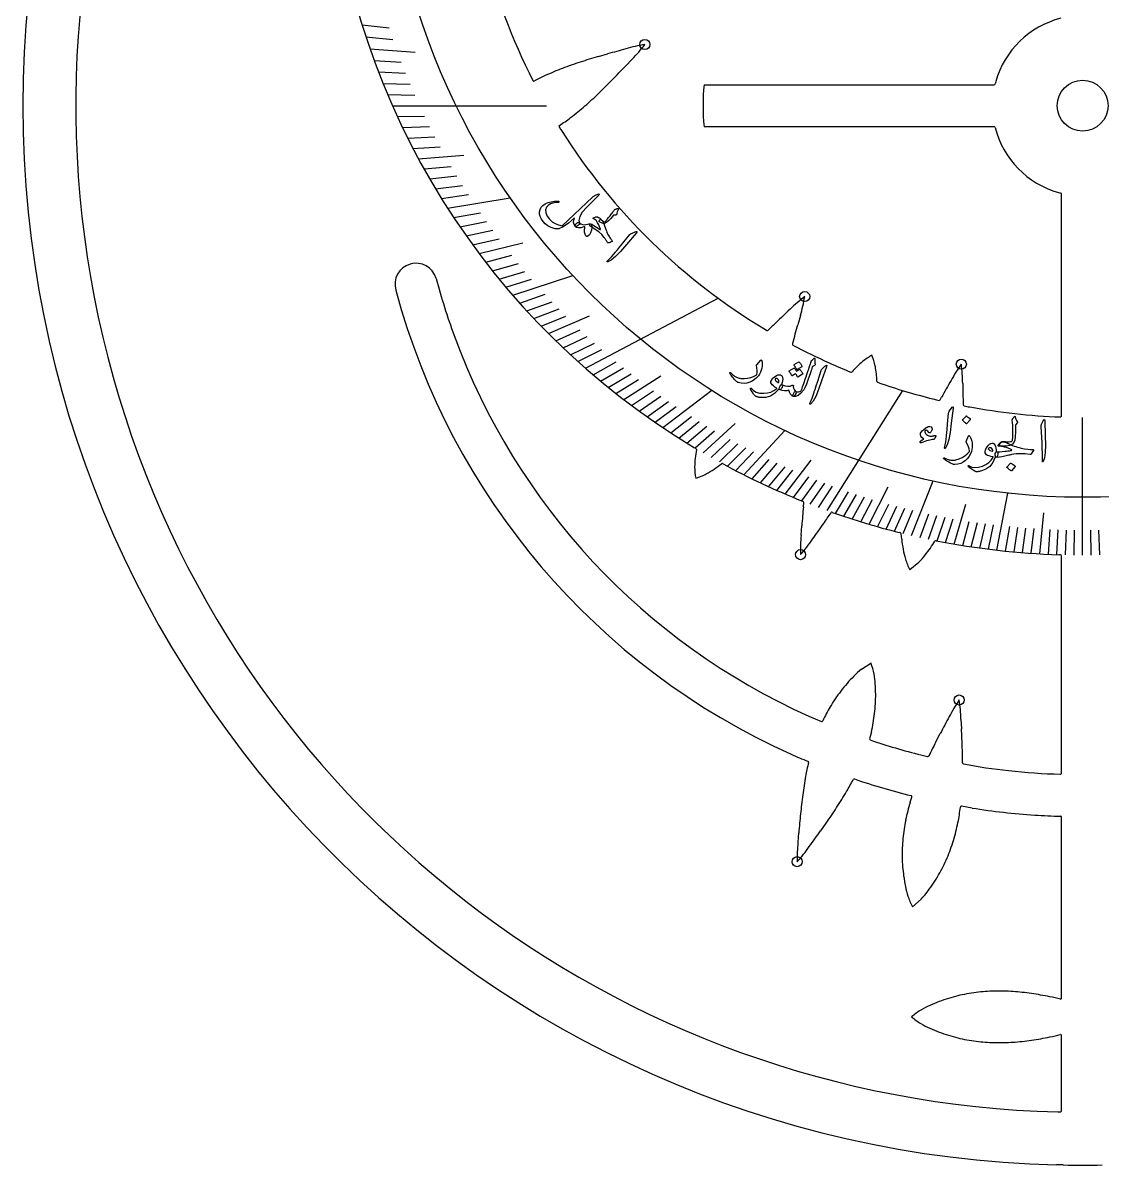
# Model space of a CAD drawing. Header units: millimetres. Extents: x -252 to 252, y -252 to 252.
# Drawn here: x -252.2 to 4.6, y -252.2 to 19.7 of the extents above; entities that cross this region are included whole.
import ezdxf

# ---------------------------------------------------------------- set-up
doc = ezdxf.new("R2010")
doc.units = ezdxf.units.MM
for name, color, linetype in [('CUT_INNER', 6, 'Continuous'), ('CUT_OUTER', 1, 'Continuous'), ('ENGRAVE', 7, 'Continuous'), ('ENGRAVE_FINE', 8, 'Continuous'), ('TEXT', 5, 'Continuous')]:
    doc.layers.add(name, color=color, linetype=linetype)

msp = doc.modelspace()

# ---------------------------------------------------------------- linework, layer by layer
at = {"layer": 'CUT_INNER'}
for points in [[(-115.25, 11.7), (-113.08, 12.33)], [(-107.22, 11.08), (-108.78, 9.43)], [(-90.09, 5), (-90.09, 5), (-21.04, 5)], [(-21.04, -5), (-90.09, -5), (-90.09, -5)], [(-5, -73.84), (-5, -21.04)], [(-153.85, -41.11), (-153.85, -41.11)], [(-67.17, -49.93), (-67.77, -52.13)], [(-75.47, -53.3), (-75.14, -53.5)], [(-69.01, -56.5), (-69.07, -56.69)], [(-28.55, -66.13), (-28.48, -68.41), (-28.43, -70.68), (-28.42, -71.2)], [(-34.79, -70), (-34.2, -70.15)], [(-33.92, -70.02), (-33.57, -69.39)], [(-92.03, -81.59), (-92.32, -81.42)], [(-66.52, -94.2), (-66.68, -94.13)], [(-66.46, -95.46), (-66.37, -94.45)], [(-66.99, -102.26), (-66.83, -99.99)], [(-43.36, -101.66), (-43.63, -101.59)], [(-43.06, -103.18), (-43.17, -101.88)], [(-39.02, -108.73), (-41.12, -110.45), (-41.13, -110.46)], [(-5.24, -106.89), (-5.51, -106.89)], [(-5, -158.88), (-5, -107.14)], [(-52.66, -134.15), (-50.39, -132.67), (-50.38, -132.67)], [(-65.15, -145.31), (-62.17, -146.57)], [(-28.95, -146.07), (-28.83, -148.34)], [(-50.28, -149.08), (-50.7, -150.69)], [(-34.95, -151.46), (-33.9, -149.45)], [(-38.47, -154.53), (-36.88, -154.89)], [(-41.05, -165.82), (-40.65, -164.57)], [(-26.29, -167.19), (-28.8, -166.74)], [(-61.08, -170.8), (-62.38, -172.65)], [(-5, -212.42), (-5, -169.39)], [(-67.73, -175.35), (-67.55, -173.08)], [(-38.42, -188.9), (-40.48, -190.67), (-40.48, -190.68)], [(-5, -239.28), (-5, -221.37)], [(-5.88, -239.52), (-5.26, -239.53)]]:
    msp.add_lwpolyline(points, dxfattribs=at)
msp.add_circle((0, 0), 6.05, dxfattribs=at)
for centre, radius, start, end in [((0, 72.61), 179.59, 131.1381, 239.0628), ((0, 0), 239.59, 122.6951, 268.5939), ((-0.04, 72.6), 146.76, 194.062, 206.9942), ((0, 0), 21.44, 104.0157, 164.5277), ((-97.89, -23.37), 38.46, 99.4308, 106.3064), ((-134.69, 38.02), 38.48, 315.5684, 322.4421), ((-73.5, -131.07), 148.75, 106.3024, 108.0417), ((-24.29, -301.11), 325.76, 105.0141, 105.815), ((-100.24, -53.14), 66.33, 110.7911, 114.6192), ((-90.78, -78.07), 93, 108.0335, 110.7912), ((-307.59, 198.11), 274.1, 315.548, 316.498), ((-130.59, 6.1), 0.25, 206.8945, 298.2564), ((-113.88, -24.26), 34.4, 114.0038, 118.8233), ((-218.13, 110.26), 148.71, 313.8322, 315.5722), ((-9.07, 2.39), 12.06, 163.9804, 166.5682), ((-179.54, 70.04), 92.98, 311.0812, 313.8403), ((-39.32, 0), 51.01, 174.3757, 185.6243), ((-21.04, 5.25), 0.25, 270, 346.6406), ((-162.02, 49.95), 66.32, 307.2511, 311.0813), ((-124.37, -4.91), 0.25, 123.6186, 211.8164), ((-51.78, 40.05), 85.63, 211.7696, 212.4696), ((-145.24, 27.39), 38.21, 302.8619, 307.6827), ((-21.04, -5.25), 0.25, 13.3594, 90), ((0, 0), 21.44, 194.0157, 254.5277), ((0, 72.61), 146.8, 212.344, 239.0628), ((-2.39, -9.07), 12.06, 253.9804, 256.5682), ((-5.25, -21.04), 0.25, 360, 76.6406), ((-158.65, -42.51), 5, 16.308, 196.2344), ((1.21, 0.41), 160.53, 194.9918, 200.0766), ((0, 0), 169.25, 195.0364, 245.8095), ((-42.69, -75.93), 38.47, 127.5574, 134.4309), ((-104.09, -39.13), 38.47, 343.6929, 350.5687), ((153.12, -286.17), 325.76, 133.1391, 133.94), ((8.39, -136.8), 117.78, 133.6631, 134.9598), ((-75.01, -53.28), 0.25, 239.2383, 314.8632), ((-332.05, 20.55), 274.1, 343.673, 344.623), ((0, 0), 159.25, 200.0867, 245.8495), ((-68.83, -56.77), 0.25, 163.2618, 242.0508), ((-0.27, 72.04), 146.16, 241.9765, 245.7465), ((-33.19, -87.13), 32.51, 121.3989, 126.2086), ((-65.3, -65.39), 16.32, 12.0038, 21.6113), ((-0.51, 71.46), 145.54, 245.7373, 247.9447), ((-37.69, -78.23), 22.73, 130.3002, 139.1354), ((-72.55, -66.18), 23.59, 1.3709, 10.2007), ((2.42, -83.9), 38.47, 144.4324, 151.3059), ((-67.01, -66.51), 38.47, 0.5678, 7.4437), ((-55.06, -63.2), 0.25, 248.0273, 317.8337), ((-48.72, -65.6), 0.25, 182.7913, 250.4883), ((-18.46, 19.49), 90.56, 250.424, 251.1251), ((0, 72.61), 146.8, 251.0159, 256.2894), ((250.84, -228.25), 325.76, 150.0141, 150.815), ((-34.14, -69.9), 0.25, 256.4648, 331.0897), ((-28.17, -71.2), 0.25, 180.7863, 258.9258), ((-6.4, 38.8), 112.39, 258.8047, 259.5072), ((-0.01, 72.55), 146.73, 259.4525, 267.9501), ((-5.25, -73.84), 0.25, 268.0664, 360), ((-65.4, -86.65), 26.95, 169.7379, 178.5788), ((-92.16, -81.81), 0.25, 351.5413, 59.2383), ((-76.02, -85.76), 16.32, 180.7538, 190.3613), ((-103.44, -63.25), 28.08, 299.6405, 308.4939), ((-85.81, -85.43), 0.25, 61.3511, 126.5837), ((-0.03, 72.55), 179.52, 241.4968, 248.204), ((-103.27, -58.18), 32.51, 290.1489, 294.9586), ((-66.62, -94.43), 0.25, 354.5118, 68.3789), ((206.56, -119.72), 274.1, 174.923, 175.873), ((-176.26, -19.27), 139.89, 325.0003, 326.297), ((-59.67, -97.03), 0.25, 70.4903, 146.1132), ((-0.05, 72.44), 179.41, 250.6172, 255.9391), ((-329.13, 86.46), 325.76, 324.3891, 325.19), ((-28.66, -105.65), 38.48, 174.9433, 181.8172), ((-96.05, -81.54), 38.46, 318.806, 325.6814), ((-43.42, -101.9), 0.25, 4.7344, 76.1133), ((-12, -99.79), 31.25, 186.2345, 195.0954), ((-61.24, -87.72), 30.57, 321.2243, 328.5871), ((-34.94, -103.79), 0.25, 78.9261, 147.1406), ((0, 72.56), 179.53, 258.7938, 268.2431), ((-26.62, -102.99), 16.32, 197.6288, 207.2363), ((-49.28, -98.19), 14.7, 314.2076, 323.8033), ((-5.25, -107.14), 0.25, 0, 88.418), ((-65.62, -138.5), 16.32, 11.3523, 20.9599), ((-28.54, -161.48), 36.48, 135.3084, 142.6775), ((-43.62, -145.75), 14.7, 127.9311, 137.5268), ((-80.5, -140.08), 31.25, 359.958, 8.8189), ((-26.34, -163.21), 39.28, 142.6179, 149.2085), ((-87.73, -140.22), 38.48, 353.3406, 0.1772), ((-30.14, -161.12), 34.94, 148.9585, 155.1729), ((2.42, -163.1), 38.46, 145.7817, 152.657), ((-67.41, -147.36), 38.48, 1.9189, 8.7929), ((-62.08, -146.34), 0.25, 247.1186, 333.8925), ((-89.13, -140.07), 39.88, 346.9391, 353.3505), ((254.18, -301.55), 325.76, 151.3647, 152.1657), ((-302.59, -161.96), 274.1, 1.8987, 2.8486), ((-50.45, -150.75), 0.25, 165.4295, 252.2034), ((-4.63, -16.98), 141.65, 251.0933, 256.1769), ((72.9, -207.47), 121.52, 152.5554, 154.2943), ((-29.76, -66.4), 96.49, 245.7736, 248.331), ((-36.82, -154.65), 0.25, 257.2881, 333.9587), ((-145.17, -157.04), 116.6, 0.3045, 2.0428), ((-16.26, -168.31), 50.42, 166.2847, 170.1068), ((-65.49, -156.3), 0.25, 346.9322, 67.1186), ((-28.32, -156.42), 0.25, 180.6176, 259.8305), ((-4.88, -36.42), 122.52, 258.9459, 264.0272), ((25.58, -176.1), 92.98, 169.8047, 172.5638), ((-98.19, -138.19), 48.92, 329.1732, 332.9972), ((-54.38, -160.52), 0.25, 72.2034, 152.3898), ((-2.66, -9.76), 159.13, 251.0613, 256.12), ((-1.72, -19.34), 139.84, 263.4698, 268.5493), ((-5.25, -158.88), 0.25, 267.4576, 0), ((80.84, -183.34), 148.71, 172.5557, 174.2958), ((-136.32, -116.08), 93, 326.757, 329.5147), ((4.62, -179.53), 47.69, 163.2852, 168.5578), ((-40.89, -164.49), 0.25, 342.1904, 76.0169), ((205.59, -195.91), 274.1, 174.2716, 175.2215), ((-182.96, -85.54), 148.75, 325.0259, 326.7652), ((-72.99, -161.86), 44.2, 348.5424, 353.3742), ((-28.84, -166.99), 0.25, 79.8305, 172.3859), ((0, 0), 169.25, 261.0637, 266.1484), ((-0.72, -178.44), 42.23, 168.5782, 174.5474), ((-73.28, -161.96), 44.46, 343.0854, 348.7417), ((-2.1, -31.71), 137.47, 266.1323, 268.6899), ((-5.25, -169.39), 0.25, 360, 87.4576), ((-327.72, 16.34), 325.76, 323.7376, 324.5386), ((-29.45, -179.18), 38.48, 174.2918, 181.1658), ((-96.56, -154.3), 38.46, 318.1546, 325.0299), ((-3.06, -178.2), 39.88, 174.5662, 180.9776), ((-69.74, -163.02), 40.77, 336.8457, 343.0641), ((-4.47, -178.23), 38.48, 180.9677, 187.8043), ((-68.37, -163.6), 39.28, 330.245, 336.8356), ((-11.61, -179.33), 31.25, 187.5851, 196.4461), ((-65.96, -165.02), 36.48, 322.9355, 330.3046), ((-48.92, -178.6), 14.7, 315.5582, 325.1539), ((-26.15, -182.87), 16.32, 198.9794, 208.587), ((-20.63, -249.29), 38.48, 103.6796, 110.5161), ((-20.29, -250.65), 39.88, 97.2781, 103.6895), ((-20.01, -252.99), 42.23, 91.29, 97.2593), ((-19.9, -258.44), 47.69, 85.9971, 91.2697), ((-20.64, -268.9), 58.17, 81.6383, 85.9841), ((-23.46, -287.99), 77.47, 78.3404, 81.6343), ((-23.27, -242.56), 31.25, 110.297, 119.1579), ((-20.59, -276.52), 65.66, 76.5399, 78.7655), ((-5.25, -212.42), 0.25, 256.6705, 360), ((-29.93, -229.16), 16.32, 121.6913, 131.2988), ((-20.28, -191.6), 32.51, 231.0864, 235.8961), ((-23.28, -191.24), 31.24, 240.8318, 249.6898), ((-20.63, -184.51), 38.47, 249.4713, 256.31), ((-20.29, -183.15), 39.88, 256.3, 262.7124), ((-20.01, -180.81), 42.23, 262.7311, 268.702), ((-19.9, -175.36), 47.68, 268.7224, 273.9971), ((-20.64, -164.91), 58.16, 274.0101, 278.3581), ((-23.45, -145.82), 77.45, 278.3621, 281.6578), ((-20.6, -157.25), 65.69, 281.2326, 283.4601), ((-5.25, -221.37), 0.25, 360, 103.3295), ((-5.25, -239.28), 0.25, 268.7695, 360)]:
    msp.add_arc(centre, radius, start, end, dxfattribs=at)
at = {"layer": 'CUT_OUTER'}
msp.add_lwpolyline([(-4.64, -252.16), (-5.24, -252.14), (-5.68, -252.13), (-6.19, -252.12), (-6.19, -252.12)], dxfattribs=at)
for start, end in [(91.4064, 268.5939), (268.9453, 271.0547)]:
    msp.add_arc((0, 0), 252.2, start, end, dxfattribs=at)
at = {"layer": 'ENGRAVE'}
for points in [[(-164.25, 0), (-127.58, 0)], [(-151.14, -24.37), (-136.2, -21.96)], [(-135.59, -45.14), (-121.34, -40.39)], [(-118.32, -62.48), (-86.75, -45.81)], [(-99.87, -76.64), (-88.28, -67.75)], [(-60.83, -96.36), (-42.8, -67.81)], [(0, -106.97), (0, -74.19)], [(-80.61, -87.86), (-70.9, -77.28)], [(-40.71, -102.3), (-35.55, -89.34)], [(-20.4, -105.81), (-17.78, -92.24)]]:
    msp.add_lwpolyline(points, dxfattribs=at)
for centre, radius in [((0, 72.61), 165.82), ((-104.19, 14.56), 1.2), ((-66.14, -45.44), 1.2), ((-28.87, -61.53), 1.2), ((-67.12, -106.87), 1.2), ((-29.38, -141.47), 1.2), ((-67.92, -179.96), 1.2)]:
    msp.add_circle(centre, radius, dxfattribs=at)
at = {"layer": 'ENGRAVE_FINE'}
for points in [[(-171.48, 19.26), (-165.05, 18.54)], [(-170.56, 16.4), (-164.12, 15.78)], [(-169.6, 13.57), (-158.83, 12.71)], [(-168.61, 10.78), (-162.15, 10.37)], [(-167.57, 8.03), (-161.11, 7.72)], [(-166.5, 5.32), (-160.03, 5.11)], [(-165.39, 2.64), (-158.92, 2.54)], [(-163.07, -2.6), (-156.6, -2.5)], [(-161.87, -5.17), (-155.4, -4.96)], [(-160.63, -7.7), (-154.16, -7.39)], [(-159.36, -10.19), (-152.9, -9.78)], [(-158.06, -12.65), (-147.28, -11.79)], [(-156.73, -15.07), (-150.29, -14.45)], [(-155.37, -17.45), (-148.94, -16.73)], [(-153.99, -19.79), (-147.58, -18.97)], [(-152.58, -22.1), (-146.18, -21.18)], [(-149.68, -26.61), (-143.33, -25.48)], [(-148.2, -28.81), (-141.87, -27.58)], [(-146.7, -30.98), (-140.39, -29.64)], [(-145.17, -33.1), (-138.89, -31.67)], [(-143.62, -35.2), (-133.18, -32.64)], [(-142.06, -37.26), (-135.83, -35.62)], [(-140.47, -39.28), (-134.28, -37.55)], [(-138.86, -41.27), (-132.71, -39.44)], [(-137.24, -43.22), (-131.12, -41.29)], [(-133.93, -47.02), (-127.89, -44.9)], [(-132.26, -48.87), (-126.26, -46.66)], [(-130.57, -50.69), (-124.61, -48.38)], [(-128.86, -52.47), (-122.95, -50.07)], [(-127.14, -54.22), (-117.34, -50.05)], [(-125.4, -55.94), (-119.58, -53.34)], [(-123.65, -57.62), (-117.89, -54.94)], [(-121.89, -59.27), (-116.17, -56.5)], [(-120.11, -60.89), (-114.45, -58.02)], [(-116.52, -64.04), (-110.98, -60.99)], [(-114.71, -65.56), (-109.23, -62.42)], [(-112.89, -67.05), (-107.47, -63.83)], [(-111.06, -68.51), (-105.7, -65.21)], [(-109.22, -69.94), (-100.37, -64.28)], [(-107.36, -71.34), (-102.13, -67.87)], [(-105.5, -72.71), (-100.34, -69.15)], [(-103.63, -74.05), (-98.54, -70.41)], [(-101.75, -75.36), (-96.73, -71.64)], [(-97.97, -77.89), (-93.09, -74.01)], [(-96.07, -79.11), (-91.27, -75.16)], [(-90.32, -82.61), (-82.69, -75.63)], [(-94.16, -80.31), (-89.43, -76.28)], [(-92.24, -81.47), (-87.59, -77.36)], [(-88.39, -83.71), (-83.9, -79.46)], [(-86.45, -84.79), (-82.05, -80.47)], [(-84.51, -85.84), (-80.19, -81.45)], [(-82.56, -86.87), (-78.32, -82.41)], [(-78.65, -88.83), (-74.59, -84.24)], [(-76.69, -89.77), (-72.71, -85.12)], [(-74.72, -90.69), (-70.83, -85.97)], [(-72.75, -91.58), (-68.95, -86.8)], [(-70.77, -92.44), (-64.59, -84.37)], [(-68.79, -93.27), (-65.18, -88.38)], [(-66.8, -94.08), (-63.29, -89.13)], [(-64.81, -94.87), (-61.39, -89.86)], [(-62.82, -95.62), (-59.5, -90.56)], [(-58.83, -97.06), (-55.7, -91.9)], [(-50.8, -99.64), (-46.25, -90.71)], [(-56.82, -97.74), (-53.79, -92.53)], [(-54.82, -98.4), (-51.89, -93.14)], [(-52.81, -99.03), (-49.98, -93.72)], [(-48.79, -100.22), (-46.16, -94.82)], [(-30.57, -104.35), (-27.79, -94.85)], [(-46.77, -100.77), (-44.25, -95.34)], [(-44.75, -101.31), (-42.33, -95.83)], [(-42.73, -101.81), (-40.42, -96.3)], [(-38.68, -102.76), (-36.58, -97.17)], [(-36.66, -103.19), (-34.66, -97.58)], [(-10.2, -106.68), (-9.27, -96.88)], [(-34.63, -103.6), (-32.74, -97.96)], [(-32.6, -103.99), (-30.82, -98.31)], [(-28.54, -104.69), (-26.98, -98.96)], [(-26.51, -105), (-25.05, -99.25)], [(-24.47, -105.3), (-23.13, -99.52)], [(-22.44, -105.56), (-21.2, -99.77)], [(-18.36, -106.03), (-17.35, -100.2)], [(-16.32, -106.23), (-15.43, -100.38)], [(-14.28, -106.4), (-13.5, -100.54)], [(-12.24, -106.55), (-11.57, -100.68)], [(-8.16, -106.79), (-7.71, -100.9)], [(-6.12, -106.87), (-5.79, -100.97)], [(-4.08, -106.92), (-3.86, -101.03)], [(-2.04, -106.96), (-1.93, -101.06)], [(2.04, -106.96), (1.93, -101.06)], [(4.08, -106.92), (3.86, -101.03)]]:
    msp.add_lwpolyline(points, dxfattribs=at)
at = {"layer": 'TEXT'}
for points in [[(-118.02, -24.13), (-119.06, -25.32), (-119.68, -26.38), (-119.87, -27.32), (-119.64, -28.13), (-119.66, -28.22), (-119.76, -28.32), (-119.94, -28.45), (-120.2, -28.6), (-120.4, -28.71), (-120.57, -28.77), (-120.69, -28.78), (-120.77, -28.73), (-121.03, -28.3), (-121.15, -27.82), (-121.12, -27.28), (-120.94, -26.7), (-122.38, -27.98), (-123.62, -28.84), (-124.66, -29.28), (-125.5, -29.29), (-126.44, -28.96), (-127.23, -28.57), (-127.88, -28.11), (-128.4, -27.59), (-128.81, -26.99), (-129.09, -26.4), (-129.24, -25.81), (-129.24, -25.23), (-129.11, -24.68), (-128.84, -24.18), (-128.42, -23.75), (-127.87, -23.38), (-127.55, -23.22), (-127.21, -23.08), (-126.85, -22.96), (-126.48, -22.86), (-126.09, -22.79), (-125.69, -22.73), (-125.26, -22.7), (-124.82, -22.69), (-124.77, -22.7), (-124.72, -22.72), (-124.68, -22.74), (-124.65, -22.78), (-124.63, -22.82), (-124.62, -22.85), (-124.62, -22.89), (-124.64, -22.94), (-124.66, -22.98), (-124.71, -23.01), (-124.76, -23.02), (-124.84, -23.03), (-125.83, -23.15), (-126.62, -23.38), (-127.21, -23.73), (-127.59, -24.18), (-127.81, -24.83), (-127.76, -25.53), (-127.45, -26.26), (-126.88, -27.04), (-126.25, -27.62), (-125.53, -28.08), (-124.73, -28.4), (-123.85, -28.58), (-116.63, -21.81), (-116.46, -21.65), (-116.3, -21.53), (-116.17, -21.43), (-116.06, -21.37), (-115.22, -21.02), (-115.09, -21.06), (-115.06, -21.13), (-115.12, -21.26), (-115.27, -21.42)], [(-110.94, -24.56), (-110.88, -24.54), (-110.82, -24.52), (-110.76, -24.5), (-110.72, -24.49), (-110.68, -24.47), (-110.64, -24.46), (-110.62, -24.45), (-110.6, -24.45), (-110.56, -24.44), (-110.52, -24.45), (-110.5, -24.46), (-110.47, -24.48), (-110.45, -24.51), (-110.45, -24.54), (-110.45, -24.57), (-110.46, -24.6), (-110.62, -24.92), (-110.74, -25.24), (-110.83, -25.55), (-110.87, -25.85), (-110.89, -25.92), (-110.93, -25.97), (-110.99, -26.01), (-111.08, -26.03), (-111.68, -26.1), (-112.29, -26.83), (-112.79, -27.36), (-113.22, -27.74), (-113.59, -27.97), (-113.89, -28.04), (-114.1, -28.01), (-114.37, -27.94), (-114.69, -27.81), (-115.09, -27.63), (-115, -27.26), (-114.86, -27.08), (-114.66, -27.07), (-114.39, -27.25), (-114.22, -27.4), (-114.05, -27.53), (-113.9, -27.64), (-113.75, -27.72), (-113.7, -27.68), (-113.63, -27.62), (-113.55, -27.53), (-113.45, -27.41), (-113.34, -27.27), (-113.2, -27.11), (-113.05, -26.92), (-112.88, -26.71), (-112.67, -26.45), (-112.47, -26.2), (-112.29, -25.97), (-112.12, -25.76), (-111.97, -25.55), (-111.83, -25.36), (-111.71, -25.18), (-111.6, -25.02), (-111.52, -24.88), (-111.44, -24.79), (-111.37, -24.72), (-111.31, -24.69), (-111.25, -24.67), (-111.16, -24.64), (-111.06, -24.61), (-110.94, -24.56)], [(-116.43, -26.69), (-116.23, -26.58), (-116.04, -26.5), (-115.84, -26.46), (-115.64, -26.45), (-115.43, -26.48), (-115.2, -26.58), (-114.96, -26.73), (-114.71, -26.94), (-114.58, -27.06), (-114.46, -27.18), (-114.36, -27.32), (-114.26, -27.45), (-114.18, -27.6), (-114.1, -27.74), (-114.03, -27.89), (-113.97, -28.04), (-113.79, -28.56), (-113.63, -29.03), (-113.48, -29.44), (-113.34, -29.8), (-113.23, -30.1), (-113.13, -30.34), (-113.05, -30.53), (-112.98, -30.66), (-112.84, -30.89), (-112.7, -31.12), (-112.56, -31.33), (-112.42, -31.53), (-112.28, -31.71), (-112.16, -31.89), (-112.03, -32.05), (-111.92, -32.2), (-111.9, -32.22), (-111.91, -32.25), (-111.94, -32.28), (-111.98, -32.32), (-112.21, -32.44), (-112.44, -32.54), (-112.68, -32.62), (-112.93, -32.67), (-112.96, -32.67), (-112.99, -32.65), (-113.02, -32.63), (-113.05, -32.6), (-113.16, -32.41), (-113.26, -32.23), (-113.37, -32.06), (-113.47, -31.9), (-113.57, -31.75), (-113.67, -31.61), (-113.76, -31.48), (-113.86, -31.36), (-114.45, -30.69), (-115.16, -30.05), (-115.97, -29.44), (-116.9, -28.86), (-117.06, -28.75), (-117.18, -28.64), (-117.26, -28.51), (-117.32, -28.38), (-117.33, -28.25), (-117.3, -28.17), (-117.23, -28.13), (-117.11, -28.12), (-116.78, -28.23), (-116.29, -28.49), (-115.65, -28.9), (-114.85, -29.46), (-114.81, -29.48), (-114.78, -29.49), (-114.76, -29.49), (-114.75, -29.48), (-114.73, -29.37), (-114.8, -29.15), (-114.94, -28.8), (-115.15, -28.35), (-115.42, -27.86), (-115.72, -27.44), (-116.07, -27.09), (-116.45, -26.82), (-116.49, -26.79), (-116.5, -26.76), (-116.48, -26.73), (-116.43, -26.69)], [(-117.03, -28.15), (-116.92, -28.31), (-116.84, -28.5), (-116.81, -28.73), (-116.81, -28.99), (-116.89, -29.67), (-117.08, -30.24), (-117.36, -30.72), (-117.74, -31.09), (-117.88, -31.16), (-118.01, -31.16), (-118.13, -31.09), (-118.23, -30.95), (-118.42, -30.56), (-118.53, -30.11), (-118.55, -29.61), (-118.49, -29.06), (-118.49, -28.94), (-118.52, -28.87), (-118.6, -28.85), (-118.73, -28.87), (-119.38, -29.05), (-119.94, -29.09), (-120.41, -28.98), (-120.78, -28.72), (-120.79, -28.68), (-120.79, -28.62), (-120.77, -28.55), (-120.73, -28.46), (-120.59, -28.22), (-120.43, -28.04), (-120.27, -27.9), (-120.1, -27.81), (-120.02, -27.79), (-119.94, -27.8), (-119.86, -27.83), (-119.78, -27.88), (-119.41, -28.15), (-119.03, -28.3), (-118.64, -28.35), (-118.24, -28.28), (-117.82, -28.18), (-117.48, -28.12), (-117.22, -28.11), (-117.03, -28.15)], [(-106.5, -30.06), (-106.21, -29.97), (-106.07, -29.98), (-106.07, -30.09), (-106.22, -30.31), (-108.54, -33.02), (-109.97, -34.68), (-111.19, -35.93), (-112.2, -36.77), (-113, -37.18), (-113.09, -37.19), (-113.15, -37.19), (-113.18, -37.16), (-113.18, -37.12), (-113.17, -37.07), (-113.14, -37.02), (-113.1, -36.97), (-113.04, -36.91), (-112.59, -36.47), (-112.13, -35.98), (-111.67, -35.45), (-111.19, -34.87), (-111.07, -34.72), (-110.73, -34.32), (-110.18, -33.66), (-109.42, -32.74), (-107.74, -30.7), (-107.64, -30.59), (-107.54, -30.51), (-107.44, -30.44), (-107.34, -30.4)], [(-76.55, -60.56), (-76.53, -60.54), (-76.51, -60.53), (-76.49, -60.52), (-76.47, -60.52), (-76.44, -60.54), (-76.4, -60.58), (-76.37, -60.64), (-76.34, -60.73), (-76.27, -61.13), (-76.25, -61.56), (-76.29, -62.02), (-76.38, -62.49), (-76.52, -62.99), (-76.7, -63.45), (-76.91, -63.88), (-77.16, -64.29), (-77.58, -64.77), (-78.07, -65.19), (-78.61, -65.54), (-79.22, -65.82), (-79.88, -66.02), (-80.54, -66.1), (-81.23, -66.07), (-81.92, -65.92), (-82.09, -65.86), (-82.25, -65.77), (-82.4, -65.66), (-82.53, -65.53), (-82.82, -65.2), (-83.07, -64.89), (-83.3, -64.62), (-83.49, -64.37), (-83.66, -64.15), (-83.79, -63.97), (-83.89, -63.81), (-83.96, -63.68), (-83.97, -63.65), (-83.98, -63.62), (-83.97, -63.6), (-83.97, -63.58), (-83.95, -63.55), (-83.93, -63.54), (-83.9, -63.52), (-83.87, -63.51), (-83.84, -63.51), (-83.81, -63.52), (-83.78, -63.54), (-83.75, -63.57), (-83.57, -63.76), (-83.39, -63.94), (-83.21, -64.1), (-83.04, -64.24), (-82.86, -64.37), (-82.69, -64.48), (-82.52, -64.58), (-82.35, -64.66), (-82.17, -64.74), (-81.97, -64.8), (-81.77, -64.85), (-81.55, -64.89), (-81.32, -64.93), (-81.07, -64.94), (-80.81, -64.95), (-80.53, -64.95), (-79.73, -64.88), (-78.99, -64.73), (-78.31, -64.49), (-77.7, -64.17), (-77.66, -64.14), (-77.62, -64.1), (-77.59, -64.04), (-77.56, -63.98), (-77.49, -63.55), (-77.48, -63.04), (-77.52, -62.44), (-77.6, -61.76), (-77.6, -61.72), (-77.6, -61.69), (-77.59, -61.67), (-77.57, -61.65)], [(-67.36, -62.8), (-67.34, -62.79), (-67.31, -62.79), (-67.28, -62.8), (-67.25, -62.82), (-67.15, -62.93), (-67.05, -63.04), (-66.96, -63.16), (-66.88, -63.28), (-66.8, -63.4), (-66.73, -63.53), (-66.67, -63.66), (-66.61, -63.8), (-66.6, -63.84), (-66.6, -63.87), (-66.62, -63.9), (-66.65, -63.92), (-67.75, -64.61), (-67.78, -64.62), (-67.8, -64.61), (-67.83, -64.58), (-67.86, -64.53), (-67.87, -64.5), (-67.9, -64.45), (-67.94, -64.38), (-67.99, -64.3), (-68.05, -64.2), (-68.12, -64.09), (-68.2, -63.95), (-68.3, -63.81), (-69.11, -64.31), (-69.14, -64.32), (-69.17, -64.3), (-69.2, -64.27), (-69.22, -64.22), (-69.25, -64.17), (-69.28, -64.11), (-69.34, -64.02), (-69.4, -63.9), (-69.48, -63.76), (-69.58, -63.6), (-69.7, -63.41), (-69.83, -63.19), (-69.84, -63.16), (-69.84, -63.14), (-69.82, -63.12), (-69.8, -63.11), (-68.7, -62.5), (-68.68, -62.49), (-68.65, -62.49), (-68.62, -62.5), (-68.59, -62.52), (-68.52, -62.6), (-68.45, -62.68), (-68.38, -62.76), (-68.32, -62.85), (-68.25, -62.93), (-68.2, -63.02), (-68.14, -63.12), (-68.09, -63.21)], [(-64.5, -60.68), (-64.31, -60.51), (-64.16, -60.37), (-64.05, -60.27), (-63.99, -60.2), (-63.94, -60.16), (-63.9, -60.13), (-63.85, -60.13), (-63.81, -60.14), (-63.76, -60.17), (-63.74, -60.21), (-63.73, -60.27), (-63.73, -60.34), (-63.76, -60.67), (-63.76, -60.98), (-63.72, -61.27), (-63.65, -61.55), (-63.63, -61.64), (-63.65, -61.71), (-63.71, -61.78), (-63.81, -61.85), (-64.28, -62.12), (-64.34, -62.31), (-64.41, -62.5), (-64.48, -62.68), (-64.54, -62.86), (-64.6, -63.04), (-64.66, -63.22), (-64.72, -63.39), (-64.77, -63.56), (-65.3, -65.11), (-65.73, -66.32), (-66.08, -67.16), (-66.35, -67.66), (-67.04, -68.46), (-67.69, -68.99), (-68.31, -69.23), (-68.88, -69.2), (-68.89, -69.19), (-68.91, -69.19), (-68.92, -69.18), (-68.93, -69.17), (-68.98, -69.06), (-68.95, -68.87), (-68.84, -68.6), (-68.66, -68.24), (-68.58, -68.12), (-68.5, -68.04), (-68.41, -68.01), (-68.31, -68.02), (-67.94, -68.12), (-67.61, -68.13), (-67.3, -68.07), (-67.03, -67.92), (-66.91, -67.64), (-66.78, -67.32), (-66.64, -66.95), (-66.49, -66.55), (-66.34, -66.1), (-66.17, -65.62), (-66, -65.1), (-65.81, -64.54), (-65.62, -63.99), (-65.46, -63.5), (-65.31, -63.07), (-65.18, -62.68), (-65.08, -62.36), (-64.99, -62.09), (-64.91, -61.87), (-64.86, -61.71), (-64.62, -60.91), (-64.59, -60.83), (-64.56, -60.77), (-64.53, -60.72), (-64.5, -60.68)], [(-67.55, -61.01), (-67.53, -61), (-67.5, -61), (-67.47, -61.02), (-67.44, -61.04), (-67.34, -61.15), (-67.25, -61.26), (-67.16, -61.37), (-67.08, -61.49), (-67.01, -61.62), (-66.94, -61.74), (-66.87, -61.88), (-66.82, -62.02), (-66.81, -62.06), (-66.81, -62.1), (-66.82, -62.12), (-66.85, -62.14), (-67.95, -62.83), (-67.98, -62.84), (-68.01, -62.82), (-68.04, -62.79), (-68.06, -62.74), (-68.08, -62.7), (-68.12, -62.63), (-68.17, -62.54), (-68.24, -62.42), (-68.32, -62.29), (-68.41, -62.12), (-68.53, -61.93), (-68.66, -61.72), (-68.67, -61.69), (-68.68, -61.66), (-68.67, -61.64), (-68.64, -61.63)], [(-61.32, -62.01), (-61.09, -61.82), (-60.95, -61.78), (-60.91, -61.88), (-60.97, -62.14), (-62.14, -65.51), (-62.85, -67.58), (-63.53, -69.19), (-64.16, -70.34), (-64.76, -71.02), (-64.83, -71.06), (-64.89, -71.08), (-64.93, -71.07), (-64.94, -71.03), (-64.95, -70.98), (-64.94, -70.92), (-64.93, -70.86), (-64.9, -70.78), (-64.64, -70.21), (-64.39, -69.59), (-64.15, -68.92), (-63.92, -68.21), (-63.86, -68.02), (-63.69, -67.52), (-63.43, -66.71), (-63.05, -65.57), (-62.24, -63.06), (-62.19, -62.93), (-62.13, -62.81), (-62.06, -62.71), (-61.99, -62.63)], [(-72.44, -67.6), (-73.3, -68.5), (-74.28, -69.11), (-75.39, -69.44), (-76.63, -69.47), (-76.79, -69.46), (-76.95, -69.43), (-77.1, -69.41), (-77.25, -69.38), (-77.39, -69.34), (-77.52, -69.3), (-77.65, -69.25), (-77.77, -69.2), (-78.03, -69), (-78.33, -68.65), (-78.67, -68.14), (-79.03, -67.48), (-79.06, -67.4), (-79.07, -67.33), (-79.05, -67.28), (-79.01, -67.24), (-78.96, -67.22), (-78.91, -67.23), (-78.86, -67.26), (-78.82, -67.32), (-78.34, -67.83), (-77.68, -68.19), (-76.86, -68.4), (-75.86, -68.47), (-74.98, -68.39), (-74.18, -68.17), (-73.45, -67.81), (-72.79, -67.31), (-72.78, -67.29), (-72.78, -67.27), (-72.79, -67.25), (-72.8, -67.23), (-73.24, -66.97), (-73.59, -66.71), (-73.87, -66.47), (-74.06, -66.24), (-74.17, -65.98), (-74.17, -65.69), (-74.07, -65.39), (-73.86, -65.06), (-73.83, -65.02), (-73.8, -64.98), (-73.76, -64.93), (-73.73, -64.89), (-73.69, -64.85), (-73.64, -64.81), (-73.6, -64.76), (-73.55, -64.72), (-73.2, -64.43), (-72.86, -64.23), (-72.51, -64.1), (-72.17, -64.05), (-71.87, -64.08), (-71.64, -64.21), (-71.48, -64.42), (-71.4, -64.72), (-71.37, -65.09), (-71.42, -65.48), (-71.52, -65.89), (-71.69, -66.33), (-71.66, -66.35), (-71.64, -66.36), (-71.61, -66.37), (-71.59, -66.38), (-71.56, -66.39), (-71.54, -66.4), (-71.51, -66.41), (-71.49, -66.42), (-71.41, -66.48), (-71.37, -66.58), (-71.37, -66.69), (-71.4, -66.84), (-71.47, -66.99), (-71.54, -67.13), (-71.63, -67.27), (-71.74, -67.4), (-71.85, -67.51), (-71.94, -67.58), (-72.03, -67.61), (-72.09, -67.6), (-72.34, -67.47), (-72.35, -67.49), (-72.38, -67.52), (-72.4, -67.55), (-72.44, -67.6)], [(-72.32, -65.83), (-72.33, -65.52), (-72.39, -65.28), (-72.5, -65.09), (-72.66, -64.97), (-72.78, -64.95), (-72.89, -64.94), (-73.01, -64.96), (-73.12, -65), (-73.16, -65.02), (-73.19, -65.06), (-73.2, -65.12), (-73.19, -65.19), (-73.12, -65.38), (-72.96, -65.56), (-72.73, -65.73), (-72.42, -65.9), (-72.39, -65.91), (-72.36, -65.9), (-72.33, -65.88), (-72.32, -65.83)], [(-68.31, -68.02), (-68.22, -68.11), (-68.16, -68.18), (-68.13, -68.24), (-68.13, -68.29), (-68.15, -68.35), (-68.18, -68.43), (-68.22, -68.51), (-68.28, -68.6), (-68.48, -68.89), (-68.65, -69.09), (-68.78, -69.19), (-68.88, -69.2), (-69.22, -68.98), (-69.5, -68.65), (-69.73, -68.23), (-69.92, -67.7), (-70.41, -67.85), (-70.95, -67.88), (-71.51, -67.79), (-72.1, -67.59), (-72.16, -67.55), (-72.19, -67.48), (-72.19, -67.41), (-72.18, -67.31), (-72, -66.71), (-71.98, -66.65), (-71.94, -66.58), (-71.88, -66.52), (-71.81, -66.47), (-71.73, -66.43), (-71.66, -66.41), (-71.58, -66.41), (-71.51, -66.43), (-70.8, -66.67), (-70.17, -66.77), (-69.62, -66.73), (-69.15, -66.55), (-69.09, -66.52), (-69.03, -66.51), (-68.97, -66.51), (-68.91, -66.53), (-68.86, -66.57), (-68.84, -66.61), (-68.83, -66.65), (-68.85, -66.71), (-68.87, -66.76), (-68.89, -66.8), (-68.9, -66.84), (-68.9, -66.88), (-68.81, -67.25), (-68.68, -67.56), (-68.52, -67.82), (-68.31, -68.02)], [(-31.21, -71.99), (-31.02, -71.75), (-30.9, -71.68), (-30.84, -71.78), (-30.84, -72.04), (-31.26, -75.58), (-31.52, -77.76), (-31.83, -79.48), (-32.21, -80.73), (-32.65, -81.52), (-32.71, -81.58), (-32.76, -81.61), (-32.8, -81.61), (-32.82, -81.57), (-32.84, -81.53), (-32.85, -81.47), (-32.84, -81.4), (-32.83, -81.32), (-32.7, -80.71), (-32.59, -80.05), (-32.5, -79.35), (-32.43, -78.6), (-32.4, -78.41), (-32.35, -77.88), (-32.26, -77.03), (-32.14, -75.84), (-31.89, -73.21), (-31.86, -73.07), (-31.83, -72.95), (-31.78, -72.83), (-31.73, -72.74)], [(-27.73, -73.88), (-27.71, -73.86), (-27.68, -73.86), (-27.65, -73.86), (-27.61, -73.87), (-27.37, -74.03), (-27.14, -74.22), (-26.94, -74.42), (-26.75, -74.65), (-26.73, -74.68), (-26.73, -74.71), (-26.74, -74.74), (-26.75, -74.77), (-27.61, -75.73), (-27.63, -75.75), (-27.67, -75.75), (-27.7, -75.73), (-27.74, -75.69), (-27.78, -75.66), (-27.83, -75.6), (-27.9, -75.53), (-28, -75.44), (-28.11, -75.33), (-28.25, -75.2), (-28.41, -75.05), (-28.59, -74.88), (-28.62, -74.85), (-28.63, -74.83), (-28.62, -74.81), (-28.6, -74.79)], [(-16.66, -79.46), (-16.65, -79.04), (-16.64, -78.6), (-16.63, -78.14), (-16.63, -77.65), (-16.63, -77.14), (-16.63, -76.61), (-16.64, -76.05), (-16.66, -75.46), (-16.76, -74.85), (-16.75, -74.77), (-16.73, -74.7), (-16.71, -74.63), (-16.67, -74.57), (-16.65, -74.53), (-16.62, -74.49), (-16.58, -74.44), (-16.53, -74.38), (-16.47, -74.3), (-16.41, -74.22), (-16.34, -74.12), (-16.26, -74.01), (-16.23, -73.98), (-16.2, -73.95), (-16.17, -73.94), (-16.13, -73.94), (-16.1, -73.95), (-16.07, -73.97), (-16.05, -74.01), (-16.04, -74.07), (-15.98, -74.36), (-15.88, -74.65), (-15.74, -74.93), (-15.55, -75.21), (-15.51, -75.29), (-15.5, -75.36), (-15.52, -75.44), (-15.57, -75.5), (-15.91, -75.89), (-15.93, -75.94), (-15.96, -76.01), (-15.97, -76.09), (-15.98, -76.19), (-15.98, -77.62), (-16.03, -78.76), (-16.16, -79.61), (-16.35, -80.18), (-16.73, -80.61), (-17.34, -80.91), (-18.18, -81.06), (-19.25, -81.06), (-19.63, -80.98), (-19.81, -80.84), (-19.78, -80.62), (-19.53, -80.32), (-19.49, -80.28), (-19.45, -80.24), (-19.41, -80.2), (-19.37, -80.17), (-19.34, -80.13), (-19.3, -80.1), (-19.27, -80.07), (-19.23, -80.03), (-19.15, -79.97), (-19.06, -79.93), (-18.96, -79.92), (-18.84, -79.92), (-18.33, -79.97), (-17.87, -79.99), (-17.47, -79.98), (-17.14, -79.95), (-16.94, -79.9), (-16.8, -79.8), (-16.7, -79.65), (-16.66, -79.46)], [(-9.38, -75.02), (-9.23, -74.76), (-9.11, -74.67), (-9.04, -74.76), (-9, -75.01), (-8.89, -78.58), (-8.82, -80.77), (-8.88, -82.52), (-9.06, -83.81), (-9.38, -84.66), (-9.43, -84.73), (-9.48, -84.77), (-9.52, -84.77), (-9.55, -84.74), (-9.57, -84.7), (-9.59, -84.64), (-9.59, -84.57), (-9.59, -84.49), (-9.55, -83.86), (-9.54, -83.19), (-9.56, -82.49), (-9.6, -81.74), (-9.61, -81.55), (-9.63, -81.02), (-9.67, -80.16), (-9.73, -78.97), (-9.86, -76.33), (-9.86, -76.19), (-9.85, -76.06), (-9.82, -75.94), (-9.78, -75.84)], [(-35.18, -79.21), (-35.25, -79.29), (-35.31, -79.36), (-35.37, -79.41), (-35.44, -79.44), (-35.73, -79.48), (-36.05, -79.54), (-36.39, -79.61), (-36.75, -79.7), (-37.14, -79.8), (-37.55, -79.93), (-37.98, -80.07), (-38.44, -80.23), (-38.51, -80.24), (-38.58, -80.24), (-38.63, -80.21), (-38.67, -80.17), (-38.67, -80.15), (-38.68, -80.14), (-38.68, -80.13), (-38.68, -80.12), (-38.65, -79.96), (-38.49, -79.79), (-38.2, -79.58), (-37.78, -79.36), (-38.23, -79), (-38.51, -78.66), (-38.62, -78.31), (-38.56, -77.98), (-38.41, -77.69), (-38.15, -77.38), (-37.78, -77.05), (-37.31, -76.69), (-37.02, -76.51), (-36.76, -76.39), (-36.54, -76.34), (-36.35, -76.35), (-36.05, -76.47), (-35.88, -76.67), (-35.83, -76.94), (-35.9, -77.29), (-35.94, -77.42), (-36.01, -77.54), (-36.1, -77.66), (-36.21, -77.78), (-36.31, -77.87), (-36.41, -77.9), (-36.5, -77.86), (-36.58, -77.77), (-36.81, -77.46), (-37.04, -77.28), (-37.24, -77.24), (-37.44, -77.33), (-37.57, -77.53), (-37.57, -77.75), (-37.42, -78), (-37.14, -78.28), (-36.9, -78.44), (-36.64, -78.55), (-36.35, -78.63), (-36.03, -78.66), (-35.92, -78.66), (-35.81, -78.65), (-35.68, -78.62), (-35.55, -78.58), (-35.48, -78.56), (-35.41, -78.55), (-35.34, -78.53), (-35.28, -78.52), (-35.22, -78.51), (-35.16, -78.5), (-35.11, -78.5), (-35.07, -78.5), (-34.96, -78.53), (-34.91, -78.6), (-34.92, -78.71), (-34.99, -78.86)], [(-27.13, -78.58), (-27.11, -78.55), (-27.1, -78.54), (-27.09, -78.52), (-27.07, -78.52), (-27.03, -78.52), (-26.98, -78.55), (-26.93, -78.6), (-26.88, -78.67), (-26.67, -79.02), (-26.51, -79.42), (-26.39, -79.86), (-26.32, -80.34), (-26.28, -80.85), (-26.29, -81.35), (-26.35, -81.83), (-26.45, -82.29), (-26.68, -82.89), (-27, -83.44), (-27.39, -83.96), (-27.87, -84.43), (-28.42, -84.84), (-29.02, -85.14), (-29.67, -85.34), (-30.38, -85.43), (-30.56, -85.43), (-30.74, -85.41), (-30.91, -85.36), (-31.08, -85.28), (-31.47, -85.06), (-31.81, -84.86), (-32.11, -84.67), (-32.38, -84.51), (-32.61, -84.36), (-32.79, -84.23), (-32.94, -84.11), (-33.05, -84.02), (-33.07, -83.99), (-33.09, -83.97), (-33.09, -83.94), (-33.09, -83.92), (-33.08, -83.89), (-33.07, -83.87), (-33.05, -83.85), (-33.03, -83.83), (-33, -83.82), (-32.97, -83.82), (-32.93, -83.83), (-32.89, -83.84), (-32.66, -83.96), (-32.43, -84.07), (-32.21, -84.16), (-31.99, -84.23), (-31.79, -84.29), (-31.59, -84.34), (-31.39, -84.38), (-31.2, -84.4), (-31.01, -84.41), (-30.81, -84.4), (-30.59, -84.38), (-30.37, -84.35), (-30.14, -84.3), (-29.9, -84.23), (-29.65, -84.15), (-29.4, -84.05), (-28.66, -83.72), (-28.02, -83.32), (-27.46, -82.87), (-27, -82.36), (-26.96, -82.32), (-26.94, -82.27), (-26.93, -82.21), (-26.93, -82.14), (-27.01, -81.71), (-27.17, -81.22), (-27.4, -80.67), (-27.72, -80.07), (-27.73, -80.03), (-27.73, -80), (-27.73, -79.97), (-27.72, -79.95)], [(-20.89, -83.81), (-21.39, -84.95), (-22.11, -85.86), (-23.04, -86.55), (-24.2, -86.99), (-24.35, -87.03), (-24.51, -87.07), (-24.66, -87.09), (-24.81, -87.11), (-24.96, -87.13), (-25.1, -87.13), (-25.23, -87.13), (-25.36, -87.12), (-25.68, -87.03), (-26.08, -86.8), (-26.56, -86.43), (-27.13, -85.93), (-27.19, -85.86), (-27.22, -85.8), (-27.22, -85.75), (-27.2, -85.7), (-27.15, -85.67), (-27.1, -85.66), (-27.05, -85.67), (-26.98, -85.71), (-26.36, -86.02), (-25.62, -86.14), (-24.77, -86.06), (-23.82, -85.79), (-23.01, -85.42), (-22.33, -84.94), (-21.76, -84.36), (-21.32, -83.67), (-21.31, -83.64), (-21.32, -83.62), (-21.33, -83.6), (-21.35, -83.59), (-21.85, -83.49), (-22.27, -83.37), (-22.61, -83.24), (-22.87, -83.08), (-23.06, -82.87), (-23.16, -82.61), (-23.17, -82.28), (-23.08, -81.91), (-23.07, -81.86), (-23.05, -81.81), (-23.03, -81.76), (-23.01, -81.7), (-22.99, -81.65), (-22.96, -81.6), (-22.93, -81.54), (-22.9, -81.48), (-22.67, -81.09), (-22.42, -80.78), (-22.14, -80.55), (-21.83, -80.39), (-21.53, -80.32), (-21.28, -80.36), (-21.06, -80.5), (-20.87, -80.76), (-20.73, -81.09), (-20.64, -81.48), (-20.6, -81.9), (-20.61, -82.37), (-20.58, -82.38), (-20.55, -82.38), (-20.52, -82.38), (-20.5, -82.38), (-20.47, -82.38), (-20.44, -82.38), (-20.42, -82.38), (-20.39, -82.39), (-20.29, -82.42), (-20.22, -82.49), (-20.18, -82.6), (-20.17, -82.75), (-20.18, -82.91), (-20.2, -83.07), (-20.24, -83.23), (-20.3, -83.39), (-20.36, -83.53), (-20.43, -83.63), (-20.49, -83.68), (-20.56, -83.7), (-20.84, -83.66), (-20.84, -83.69), (-20.85, -83.72), (-20.87, -83.76), (-20.89, -83.81)], [(-21.37, -82.11), (-21.48, -81.82), (-21.62, -81.61), (-21.79, -81.48), (-21.98, -81.42), (-22.1, -81.44), (-22.21, -81.47), (-22.31, -81.52), (-22.4, -81.6), (-22.43, -81.64), (-22.45, -81.68), (-22.43, -81.74), (-22.4, -81.8), (-22.27, -81.95), (-22.07, -82.07), (-21.79, -82.16), (-21.44, -82.22), (-21.4, -82.21), (-21.38, -82.19), (-21.37, -82.16), (-21.37, -82.11)], [(-17.71, -80.39), (-17.38, -80.56), (-17.03, -80.73), (-16.67, -80.88), (-16.29, -81.02), (-15.9, -81.15), (-15.5, -81.27), (-15.08, -81.38), (-14.65, -81.49), (-13.82, -81.67), (-13.08, -81.79), (-12.43, -81.85), (-11.87, -81.86), (-11.82, -81.86), (-11.77, -81.88), (-11.73, -81.91), (-11.71, -81.96), (-11.7, -82.01), (-11.7, -82.06), (-11.71, -82.12), (-11.74, -82.17), (-12.23, -82.91), (-12.28, -82.97), (-12.34, -83), (-12.41, -83.01), (-12.49, -83), (-13.65, -82.89), (-14.77, -82.86), (-15.85, -82.91), (-16.89, -83.06), (-16.95, -83.06), (-17.05, -83.08), (-17.19, -83.11), (-17.38, -83.16), (-17.6, -83.21), (-17.87, -83.27), (-18.18, -83.34), (-18.53, -83.42), (-19.22, -83.57), (-19.78, -83.67), (-20.24, -83.71), (-20.57, -83.7), (-20.65, -83.65), (-20.72, -83.55), (-20.77, -83.39), (-20.8, -83.17), (-20.79, -82.82), (-20.72, -82.57), (-20.58, -82.43), (-20.39, -82.4), (-20.1, -82.41), (-19.68, -82.39), (-19.14, -82.34), (-18.47, -82.26), (-18.13, -82.22), (-17.84, -82.18), (-17.58, -82.15), (-17.37, -82.12), (-17.2, -82.1), (-17.08, -82.08), (-17, -82.06), (-16.96, -82.05), (-16.95, -82.05), (-16.93, -82.04), (-16.92, -82.04), (-16.92, -82.04), (-16.91, -82.04), (-16.9, -82.03), (-16.89, -82.03), (-16.89, -82.03), (-16.84, -82.02), (-16.82, -82), (-16.83, -81.97), (-16.86, -81.95), (-17.02, -81.85), (-17.18, -81.77), (-17.36, -81.68), (-17.54, -81.6), (-17.73, -81.53), (-17.94, -81.46), (-18.15, -81.39), (-18.37, -81.32), (-18.59, -81.26), (-18.81, -81.21), (-19.02, -81.16), (-19.23, -81.12), (-19.44, -81.08), (-19.64, -81.05), (-19.84, -81.03), (-20.03, -81.01), (-20.08, -81), (-20.11, -80.98), (-20.12, -80.94), (-20.12, -80.9), (-20.08, -80.83), (-20.04, -80.75), (-20, -80.68), (-19.95, -80.61), (-19.89, -80.55), (-19.84, -80.48), (-19.77, -80.41), (-19.71, -80.34), (-19.57, -80.21), (-19.43, -80.11), (-19.3, -80.04), (-19.17, -80.01), (-18.86, -80.01), (-18.51, -80.07), (-18.13, -80.2), (-17.71, -80.39)], [(-17.19, -85.1), (-17.17, -85.08), (-17.14, -85.07), (-17.11, -85.07), (-17.07, -85.08), (-16.79, -85.22), (-16.54, -85.39), (-16.3, -85.58), (-16.08, -85.8), (-16.06, -85.83), (-16.05, -85.86), (-16.06, -85.89), (-16.08, -85.91), (-16.89, -86.94), (-16.92, -86.96), (-16.96, -86.96), (-17, -86.95), (-17.04, -86.91), (-17.08, -86.88), (-17.14, -86.82), (-17.23, -86.76), (-17.33, -86.67), (-17.46, -86.57), (-17.62, -86.45), (-17.8, -86.31), (-18.01, -86.16), (-18.04, -86.13), (-18.05, -86.11), (-18.05, -86.09), (-18.03, -86.07)]]:
    msp.add_lwpolyline(points, close=True, dxfattribs=at)

doc.saveas('drawing.dxf')
